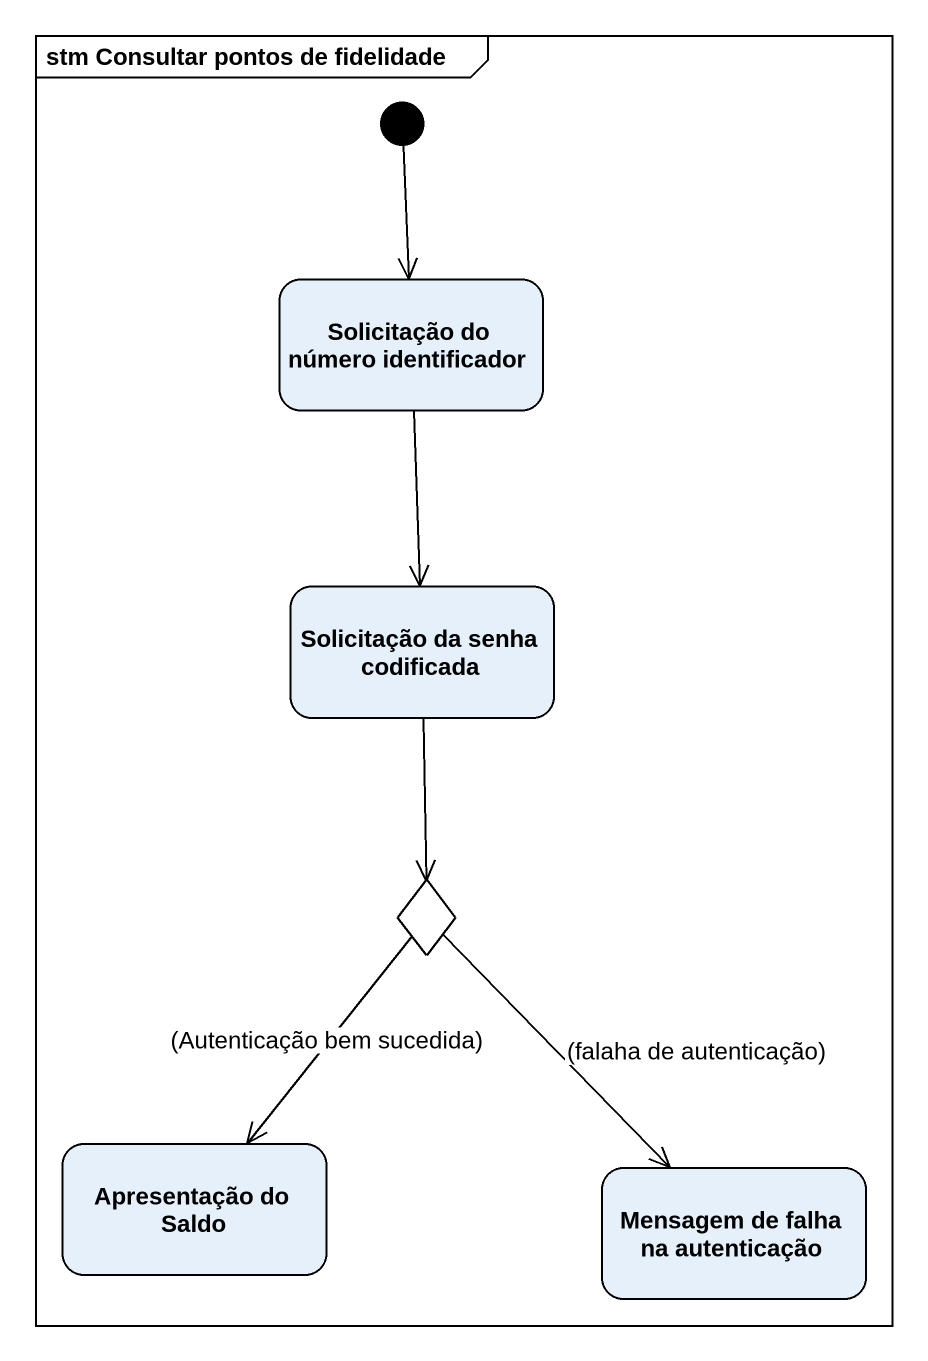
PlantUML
@startuml
mainframe stm Consultar pontos de fidelidade
hide empty description
state "Solicitação do número identificador" as Solicitação_do_número
state "Solicitação da senha codificada" as Solicitação_da_senha
state choice1 <<choice>>
state "Apresentação do Saldo" as Apresentação_do_Saldo
state "Mensagem de falha na autenticação" as Mensagem_de_falha_na
[*] --> Solicitação_do_número
Solicitação_do_número --> Solicitação_da_senha
Solicitação_da_senha --> choice1
choice1 --> Apresentação_do_Saldo : (Autenticação bem sucedida)
choice1 --> Mensagem_de_falha_na : (falaha de autenticação)
@enduml
